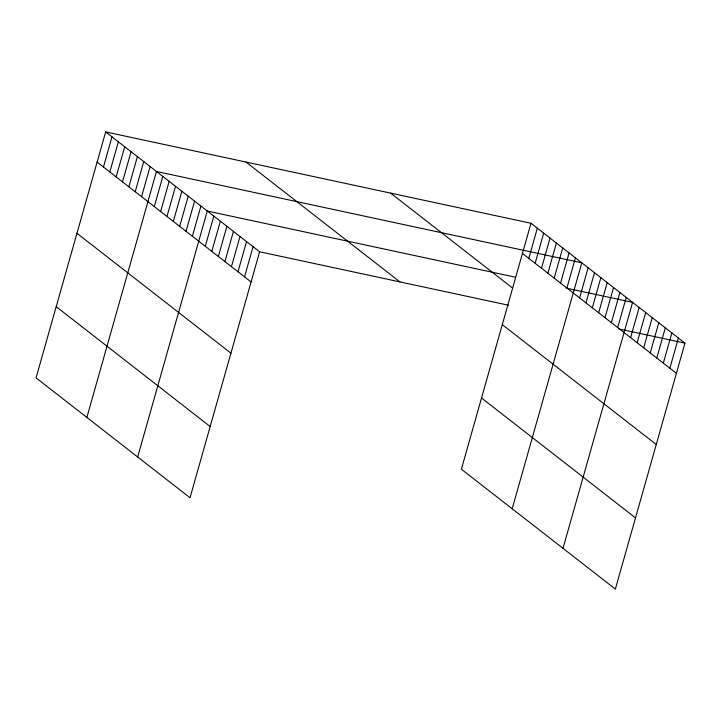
<?xml version="1.0" encoding="UTF-8"?>
<svg xmlns="http://www.w3.org/2000/svg" width="721" height="721" viewBox="0 0 721 721"><rect width="100%" height="100%" fill="white"/><g stroke="black" fill="none" stroke-linecap="round" stroke-linejoin="round"><path stroke-width="1.08" d="M105.654 131.916L36.05 377.876L190.02 497.742L259.623 251.782L105.654 131.916L530.98 223.258L684.95 343.124L615.355 589.084L461.377 469.218L530.98 223.258M103.463 167.029L111.998 136.864M109.817 171.977L118.352 141.803M116.162 176.915L124.706 146.751M122.516 181.863L131.051 151.698M128.87 186.811L137.405 156.637M135.224 191.75L143.758 161.585M141.568 196.698L150.112 166.524M86.862 417.432L156.457 171.472L581.793 262.814L512.189 508.774M154.276 206.585L162.811 176.42M160.621 211.532L169.165 181.359M166.975 216.471L175.509 186.306M173.328 221.419L181.863 191.254M179.682 226.367L188.217 196.193M186.027 231.306L194.571 201.141M192.381 236.254L200.916 206.089M137.666 456.988L207.269 211.028L515.461 277.215M205.278 246.294L213.813 216.12M211.821 251.386L220.356 221.221M218.364 256.478L226.899 226.313M224.907 261.579L233.442 231.405M231.45 266.671L239.985 236.506M237.993 271.763L246.528 241.598M244.536 276.864L253.071 246.69M528.79 258.37L537.334 228.206M535.144 263.318L543.679 233.144M541.498 268.257L550.033 238.092M547.852 273.205L556.387 243.031M554.197 278.153L562.74 247.979M560.55 283.092L569.085 252.927M566.904 288.04L575.439 257.866M579.603 297.926L588.138 267.761M585.957 302.874L594.492 272.7M592.311 307.813L600.845 277.648M598.655 312.761L607.199 282.596M605.009 317.709L613.544 287.535M611.363 322.647L619.898 292.483M617.708 327.595L626.252 297.431M563.002 548.33L632.596 302.369L566.111 288.094M630.605 337.635L639.148 307.461M637.148 342.727L645.692 312.563M643.691 347.819L652.235 317.655M650.234 352.92L658.778 322.747M656.786 358.013L665.321 327.839M663.329 363.105L671.864 332.94M669.872 368.197L678.407 338.032M259.623 251.782L508.44 305.217M618.465 328.848L684.95 343.124M522.446 253.422L676.415 373.298M390.62 193.111L511.874 287.508M502.294 324.639L656.263 444.506M246.005 162.063L399.975 281.929M481.529 398.001L635.498 517.876M97.11 162.081L251.079 281.956M76.958 233.298L230.927 353.164M56.202 306.659L210.171 426.535"/></g></svg>
